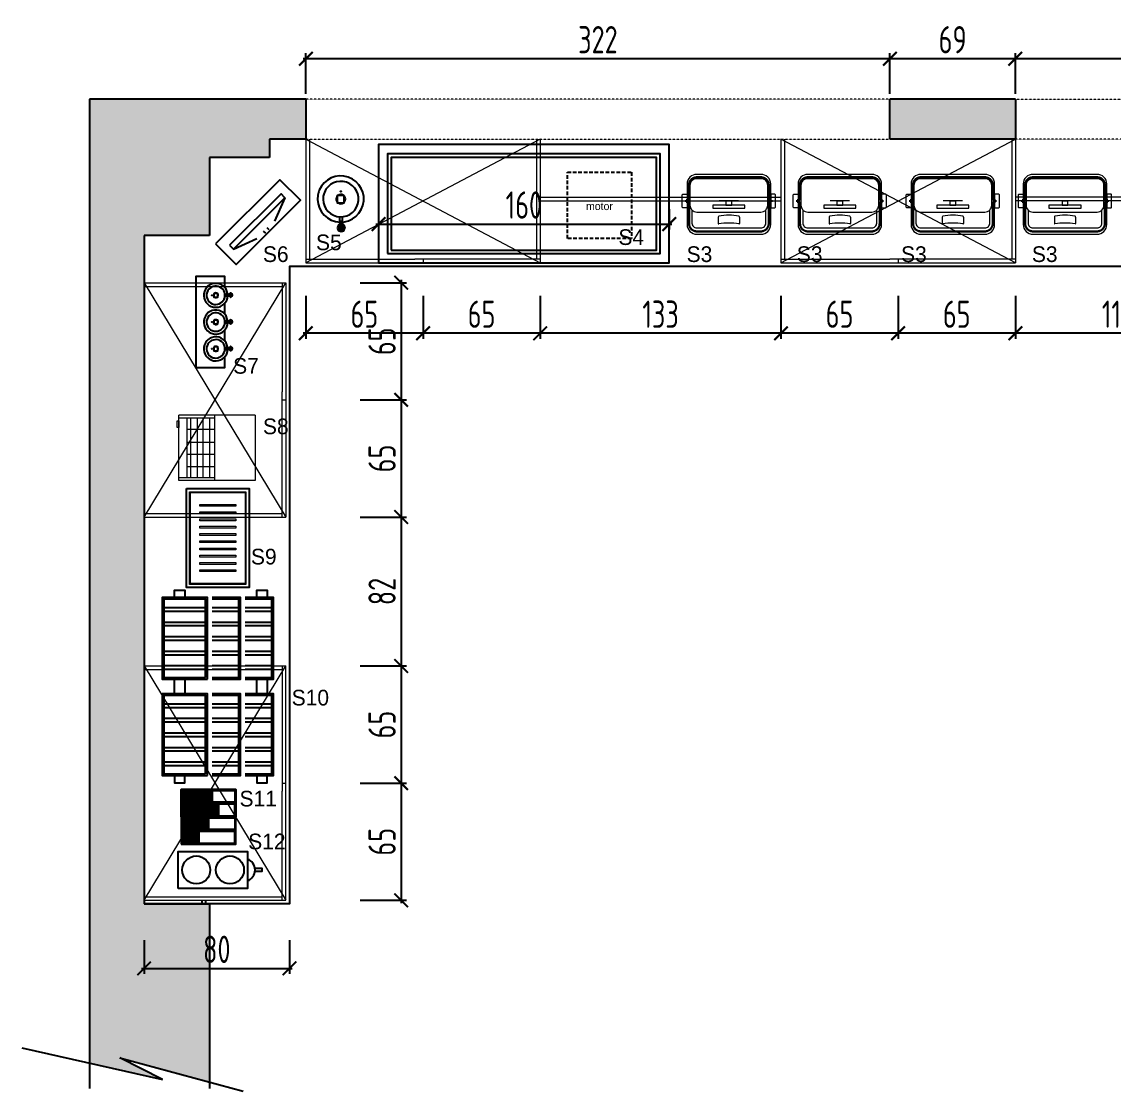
# Model space of a CAD drawing. Header units: centimetres. Extents: x 2422 to 5799, y 5405 to 11713.
# Drawn here: x 2425 to 3025, y 5405 to 5993 of the extents above; entities that cross this region are included whole.
import ezdxf
from ezdxf.enums import TextEntityAlignment as Align

# ---------------------------------------------------------------- set-up
doc = ezdxf.new("R2010")
doc.units = ezdxf.units.CM
doc.header["$MEASUREMENT"] = 0
for name, pattern in [('DASHED', [0.75, 0.5, -0.25]), ('DUZ', [0]), ('HIDDEN2', [4.7625, 3.175, -1.5875])]:
    doc.linetypes.add(name, pattern=pattern)
for name, color, linetype, lineweight in [('0 CE EQUP', 7, 'Continuous', 18), ('0 MC 2D', 7, 'Continuous', 18), ('FURNITURE (3RDF)', 43, 'Continuous', 20), ('ozgun_duvar', 251, 'DUZ', 9), ('TRS-ACK-KAPI-AHS', 40, 'Continuous', 18)]:
    doc.layers.add(name, color=color, linetype=linetype, lineweight=lineweight)
for name, color, linetype in [('0 CE GRANITE', 152, 'Continuous'), ('A EKİPMAN', 142, 'Continuous'), ('A KESİT CEPHE', 7, 'Continuous'), ('A METAL', 9, 'Continuous'), ('S2000-002 Çizgi', 7, 'Continuous')]:
    doc.layers.add(name, color=color, linetype=linetype)
doc.styles.add('TAKSİM', font='GOTHIC.TTF', dxfattribs={"height": 20})
doc.styles.add('yazı_kck_50', font='isocpeur.ttf', dxfattribs={"width": 0.7, "height": 15})
doc.dimstyles.new('olcu_50_ic', dxfattribs={"dimtxt": 15, "dimasz": 7.5, "dimexe": 3, "dimexo": 3, "dimgap": 3, "dimtad": 1, "dimdec": 0, "dimzin": 0, "dimdsep": 46, "dimtxsty": 'yazı_kck_50', "dimblk": 'ARCHTICK', "dimcen": 3, "dimdle": 1.5, "dimclrd": 256, "dimclre": 256, "dimclrt": 256, "dimadec": 0, "dimazin": 0, "dimtfac": 1, "dimtdec": 0, "dimtofl": 0, "dimtmove": 0, "dimatfit": 3, "dimldrblk": 'ARCHTICK', "dimfxl": 20, "dimtolj": 1, "dimtzin": 0, "dimarcsym": 0})
pattern_1 = [(0, (5039.28215, 1710.983626), (0.0125, 0.025), [0, -0.025])]

# ---------------------------------------------------------------- blocks, each defined once
blk = doc.blocks.new('_ArchTick')
at = {"color": 0, "linetype": 'ByBlock', "const_width": 0.15}
blk.add_lwpolyline([(-0.5, -0.5), (0.5, 0.5)], dxfattribs=at)
blk = doc.blocks.new('*D3')
at = {"lineweight": -2, "transparency": 16777216}
for p, q in [((3122.06, 5973.09), (2970.06, 5973.09)), ((2971.56, 5953.81), (2971.56, 5976.09)), ((3120.56, 5953.81), (3120.56, 5976.09))]:
    blk.add_line(p, q, dxfattribs=at)
at = {"layer": 'Defpoints', "color": 0, "transparency": 16777216}
for p in [(2971.56, 5973.09), (2971.56, 5950.81), (3120.56, 5950.81)]:
    blk.add_point(p, dxfattribs=at)
at = {"lineweight": -2, "transparency": 16777216, "xscale": 7.5, "yscale": 7.5, "zscale": 7.5, "rotation": 180}
blk.add_blockref('_ArchTick', (2971.56, 5973.09), dxfattribs=at)
at = {"lineweight": -2, "transparency": 16777216, "xscale": 7.5, "yscale": 7.5, "zscale": 7.5}
blk.add_blockref('_ArchTick', (3120.56, 5973.09), dxfattribs=at)
at = {"transparency": 16777216, "insert": (3046.06, 5983.59), "char_height": 15, "attachment_point": 5, "style": 'yazı_kck_50'}
blk.add_mtext('\\A1;149', dxfattribs=at)
blk = doc.blocks.new('*D4')
at = {"lineweight": -2, "transparency": 16777216}
for p, q in [((2973.06, 5973.09), (2901.06, 5973.09)), ((2902.56, 5953.81), (2902.56, 5976.09)), ((2971.56, 5953.81), (2971.56, 5976.09))]:
    blk.add_line(p, q, dxfattribs=at)
at = {"layer": 'Defpoints', "color": 0, "transparency": 16777216}
for p in [(2902.56, 5973.09), (2902.56, 5950.81), (2971.56, 5950.81)]:
    blk.add_point(p, dxfattribs=at)
at = {"lineweight": -2, "transparency": 16777216, "xscale": 7.5, "yscale": 7.5, "zscale": 7.5, "rotation": 180}
blk.add_blockref('_ArchTick', (2902.56, 5973.09), dxfattribs=at)
at = {"lineweight": -2, "transparency": 16777216, "xscale": 7.5, "yscale": 7.5, "zscale": 7.5}
blk.add_blockref('_ArchTick', (2971.56, 5973.09), dxfattribs=at)
at = {"transparency": 16777216, "insert": (2937.06, 5983.59), "char_height": 15, "attachment_point": 5, "style": 'yazı_kck_50'}
blk.add_mtext('\\A1;69', dxfattribs=at)
blk = doc.blocks.new('*D5')
at = {"lineweight": -2, "transparency": 16777216}
for p, q in [((2904.06, 5973.09), (2579.56, 5973.09)), ((2581.06, 5953.81), (2581.06, 5976.09)), ((2902.56, 5953.81), (2902.56, 5976.09))]:
    blk.add_line(p, q, dxfattribs=at)
at = {"layer": 'Defpoints', "color": 0, "transparency": 16777216}
for p in [(2581.06, 5973.09), (2581.06, 5950.81), (2902.56, 5950.81)]:
    blk.add_point(p, dxfattribs=at)
at = {"lineweight": -2, "transparency": 16777216, "xscale": 7.5, "yscale": 7.5, "zscale": 7.5, "rotation": 180}
blk.add_blockref('_ArchTick', (2581.06, 5973.09), dxfattribs=at)
at = {"lineweight": -2, "transparency": 16777216, "xscale": 7.5, "yscale": 7.5, "zscale": 7.5}
blk.add_blockref('_ArchTick', (2902.56, 5973.09), dxfattribs=at)
at = {"transparency": 16777216, "insert": (2741.81, 5983.59), "char_height": 15, "attachment_point": 5, "style": 'yazı_kck_50'}
blk.add_mtext('\\A1;322', dxfattribs=at)
blk = doc.blocks.new('*D7')
at = {"lineweight": -2, "transparency": 16777216}
for p, q in [((2492.06, 5487.92), (2492.06, 5469.32)), ((2572.06, 5487.92), (2572.06, 5469.32)), ((2490.56, 5472.32), (2573.56, 5472.32))]:
    blk.add_line(p, q, dxfattribs=at)
at = {"layer": 'Defpoints', "color": 0, "transparency": 16777216}
for p in [(2492.06, 5490.92), (2572.06, 5490.92), (2572.06, 5472.32)]:
    blk.add_point(p, dxfattribs=at)
at = {"lineweight": -2, "transparency": 16777216, "xscale": 7.5, "yscale": 7.5, "zscale": 7.5, "rotation": 180}
blk.add_blockref('_ArchTick', (2492.06, 5472.32), dxfattribs=at)
at = {"lineweight": -2, "transparency": 16777216, "xscale": 7.5, "yscale": 7.5, "zscale": 7.5}
blk.add_blockref('_ArchTick', (2572.06, 5472.32), dxfattribs=at)
at = {"transparency": 16777216, "insert": (2532.06, 5482.82), "char_height": 15, "attachment_point": 5, "style": 'yazı_kck_50'}
blk.add_mtext('\\A1;80', dxfattribs=at)
blk = doc.blocks.new('*D9')
at = {"lineweight": -2, "transparency": 16777216}
for p, q in [((2971.56, 5842.56), (2971.56, 5818.97)), ((3082.56, 5842.56), (3082.56, 5818.97)), ((3084.06, 5821.97), (2970.06, 5821.97))]:
    blk.add_line(p, q, dxfattribs=at)
at = {"layer": 'Defpoints', "color": 0, "transparency": 16777216}
for p in [(2971.56, 5845.56), (3082.56, 5845.56), (2971.56, 5821.97)]:
    blk.add_point(p, dxfattribs=at)
at = {"lineweight": -2, "transparency": 16777216, "xscale": 7.5, "yscale": 7.5, "zscale": 7.5, "rotation": 180}
blk.add_blockref('_ArchTick', (2971.56, 5821.97), dxfattribs=at)
at = {"lineweight": -2, "transparency": 16777216, "xscale": 7.5, "yscale": 7.5, "zscale": 7.5}
blk.add_blockref('_ArchTick', (3082.56, 5821.97), dxfattribs=at)
at = {"transparency": 16777216, "insert": (3027.06, 5832.47), "char_height": 15, "attachment_point": 5, "style": 'yazı_kck_50'}
blk.add_mtext('\\A1;111', dxfattribs=at)
blk = doc.blocks.new('*D10')
at = {"lineweight": -2, "transparency": 16777216}
for p, q in [((2907.06, 5842.56), (2907.06, 5818.97)), ((2971.56, 5842.56), (2971.56, 5818.97)), ((2973.06, 5821.97), (2905.56, 5821.97))]:
    blk.add_line(p, q, dxfattribs=at)
at = {"layer": 'Defpoints', "color": 0, "transparency": 16777216}
for p in [(2907.06, 5845.56), (2971.56, 5845.56), (2907.06, 5821.97)]:
    blk.add_point(p, dxfattribs=at)
at = {"lineweight": -2, "transparency": 16777216, "xscale": 7.5, "yscale": 7.5, "zscale": 7.5, "rotation": 180}
blk.add_blockref('_ArchTick', (2907.06, 5821.97), dxfattribs=at)
at = {"lineweight": -2, "transparency": 16777216, "xscale": 7.5, "yscale": 7.5, "zscale": 7.5}
blk.add_blockref('_ArchTick', (2971.56, 5821.97), dxfattribs=at)
at = {"transparency": 16777216, "insert": (2939.31, 5832.47), "char_height": 15, "attachment_point": 5, "style": 'yazı_kck_50'}
blk.add_mtext('\\A1;65', dxfattribs=at)
blk = doc.blocks.new('*D11')
at = {"lineweight": -2, "transparency": 16777216}
for p, q in [((2842.56, 5842.56), (2842.56, 5818.97)), ((2907.06, 5842.56), (2907.06, 5818.97)), ((2908.56, 5821.97), (2841.06, 5821.97))]:
    blk.add_line(p, q, dxfattribs=at)
at = {"layer": 'Defpoints', "color": 0, "transparency": 16777216}
for p in [(2842.56, 5845.56), (2907.06, 5845.56), (2842.56, 5821.97)]:
    blk.add_point(p, dxfattribs=at)
at = {"lineweight": -2, "transparency": 16777216, "xscale": 7.5, "yscale": 7.5, "zscale": 7.5, "rotation": 180}
blk.add_blockref('_ArchTick', (2842.56, 5821.97), dxfattribs=at)
at = {"lineweight": -2, "transparency": 16777216, "xscale": 7.5, "yscale": 7.5, "zscale": 7.5}
blk.add_blockref('_ArchTick', (2907.06, 5821.97), dxfattribs=at)
at = {"transparency": 16777216, "insert": (2874.81, 5832.47), "char_height": 15, "attachment_point": 5, "style": 'yazı_kck_50'}
blk.add_mtext('\\A1;65', dxfattribs=at)
blk = doc.blocks.new('*D12')
at = {"lineweight": -2, "transparency": 16777216}
for p, q in [((2710.06, 5842.56), (2710.06, 5818.97)), ((2842.56, 5842.56), (2842.56, 5818.97)), ((2844.06, 5821.97), (2708.56, 5821.97))]:
    blk.add_line(p, q, dxfattribs=at)
at = {"layer": 'Defpoints', "color": 0, "transparency": 16777216}
for p in [(2710.06, 5845.56), (2842.56, 5845.56), (2710.06, 5821.97)]:
    blk.add_point(p, dxfattribs=at)
at = {"lineweight": -2, "transparency": 16777216, "xscale": 7.5, "yscale": 7.5, "zscale": 7.5, "rotation": 180}
blk.add_blockref('_ArchTick', (2710.06, 5821.97), dxfattribs=at)
at = {"lineweight": -2, "transparency": 16777216, "xscale": 7.5, "yscale": 7.5, "zscale": 7.5}
blk.add_blockref('_ArchTick', (2842.56, 5821.97), dxfattribs=at)
at = {"transparency": 16777216, "insert": (2776.31, 5832.47), "char_height": 15, "attachment_point": 5, "style": 'yazı_kck_50'}
blk.add_mtext('\\A1;133', dxfattribs=at)
blk = doc.blocks.new('*D13')
at = {"lineweight": -2, "transparency": 16777216}
for p, q in [((2645.56, 5842.56), (2645.56, 5818.97)), ((2710.06, 5842.56), (2710.06, 5818.97)), ((2711.56, 5821.97), (2644.06, 5821.97))]:
    blk.add_line(p, q, dxfattribs=at)
at = {"layer": 'Defpoints', "color": 0, "transparency": 16777216}
for p in [(2645.56, 5845.56), (2710.06, 5845.56), (2645.56, 5821.97)]:
    blk.add_point(p, dxfattribs=at)
at = {"lineweight": -2, "transparency": 16777216, "xscale": 7.5, "yscale": 7.5, "zscale": 7.5, "rotation": 180}
blk.add_blockref('_ArchTick', (2645.56, 5821.97), dxfattribs=at)
at = {"lineweight": -2, "transparency": 16777216, "xscale": 7.5, "yscale": 7.5, "zscale": 7.5}
blk.add_blockref('_ArchTick', (2710.06, 5821.97), dxfattribs=at)
at = {"transparency": 16777216, "insert": (2677.81, 5832.47), "char_height": 15, "attachment_point": 5, "style": 'yazı_kck_50'}
blk.add_mtext('\\A1;65', dxfattribs=at)
blk = doc.blocks.new('*D14')
at = {"lineweight": -2, "transparency": 16777216}
for p, q in [((2581.06, 5842.56), (2581.06, 5818.97)), ((2645.56, 5842.56), (2645.56, 5818.97)), ((2647.06, 5821.97), (2579.56, 5821.97))]:
    blk.add_line(p, q, dxfattribs=at)
at = {"layer": 'Defpoints', "color": 0, "transparency": 16777216}
for p in [(2581.06, 5845.56), (2645.56, 5845.56), (2581.06, 5821.97)]:
    blk.add_point(p, dxfattribs=at)
at = {"lineweight": -2, "transparency": 16777216, "xscale": 7.5, "yscale": 7.5, "zscale": 7.5, "rotation": 180}
blk.add_blockref('_ArchTick', (2581.06, 5821.97), dxfattribs=at)
at = {"lineweight": -2, "transparency": 16777216, "xscale": 7.5, "yscale": 7.5, "zscale": 7.5}
blk.add_blockref('_ArchTick', (2645.56, 5821.97), dxfattribs=at)
at = {"transparency": 16777216, "insert": (2613.31, 5832.47), "char_height": 15, "attachment_point": 5, "style": 'yazı_kck_50'}
blk.add_mtext('\\A1;65', dxfattribs=at)
blk = doc.blocks.new('*D15')
at = {"lineweight": -2, "transparency": 16777216}
for p, q in [((2633.53, 5851.31), (2633.53, 5783.81)), ((2610.93, 5849.81), (2636.53, 5849.81)), ((2610.93, 5785.31), (2636.53, 5785.31))]:
    blk.add_line(p, q, dxfattribs=at)
at = {"layer": 'Defpoints', "color": 0, "transparency": 16777216}
for p in [(2607.93, 5849.81), (2607.93, 5785.31), (2633.53, 5785.31)]:
    blk.add_point(p, dxfattribs=at)
at = {"lineweight": -2, "transparency": 16777216, "xscale": 7.5, "yscale": 7.5, "zscale": 7.5}
for p, rotation in [((2633.53, 5849.81), 90), ((2633.53, 5785.31), 270)]:
    blk.add_blockref('_ArchTick', p, dxfattribs=dict(at, rotation=rotation))
at = {"transparency": 16777216, "insert": (2623.03, 5817.56), "char_height": 15, "attachment_point": 5, "rotation": 90, "style": 'yazı_kck_50'}
blk.add_mtext('\\A1;65', dxfattribs=at)
blk = doc.blocks.new('*D16')
at = {"lineweight": -2, "transparency": 16777216}
for p, q in [((2610.93, 5785.31), (2636.53, 5785.31)), ((2633.53, 5786.81), (2633.53, 5719.31)), ((2610.93, 5720.81), (2636.53, 5720.81))]:
    blk.add_line(p, q, dxfattribs=at)
at = {"layer": 'Defpoints', "color": 0, "transparency": 16777216}
for p in [(2607.93, 5785.31), (2607.93, 5720.81), (2633.53, 5720.81)]:
    blk.add_point(p, dxfattribs=at)
at = {"lineweight": -2, "transparency": 16777216, "xscale": 7.5, "yscale": 7.5, "zscale": 7.5}
for p, rotation in [((2633.53, 5785.31), 90), ((2633.53, 5720.81), 270)]:
    blk.add_blockref('_ArchTick', p, dxfattribs=dict(at, rotation=rotation))
at = {"transparency": 16777216, "insert": (2623.03, 5753.06), "char_height": 15, "attachment_point": 5, "rotation": 90, "style": 'yazı_kck_50'}
blk.add_mtext('\\A1;65', dxfattribs=at)
blk = doc.blocks.new('*D17')
at = {"lineweight": -2, "transparency": 16777216}
for p, q in [((2610.93, 5720.81), (2636.53, 5720.81)), ((2633.53, 5722.31), (2633.53, 5637.31)), ((2610.93, 5638.81), (2636.53, 5638.81))]:
    blk.add_line(p, q, dxfattribs=at)
at = {"layer": 'Defpoints', "color": 0, "transparency": 16777216}
for p in [(2607.93, 5720.81), (2607.93, 5638.81), (2633.53, 5638.81)]:
    blk.add_point(p, dxfattribs=at)
at = {"lineweight": -2, "transparency": 16777216, "xscale": 7.5, "yscale": 7.5, "zscale": 7.5}
for p, rotation in [((2633.53, 5720.81), 90), ((2633.53, 5638.81), 270)]:
    blk.add_blockref('_ArchTick', p, dxfattribs=dict(at, rotation=rotation))
at = {"transparency": 16777216, "insert": (2623.03, 5679.81), "char_height": 15, "attachment_point": 5, "rotation": 90, "style": 'yazı_kck_50'}
blk.add_mtext('\\A1;82', dxfattribs=at)
blk = doc.blocks.new('*D18')
at = {"lineweight": -2, "transparency": 16777216}
for p, q in [((2633.53, 5640.31), (2633.53, 5572.81)), ((2610.93, 5638.81), (2636.53, 5638.81)), ((2610.93, 5574.31), (2636.53, 5574.31))]:
    blk.add_line(p, q, dxfattribs=at)
at = {"layer": 'Defpoints', "color": 0, "transparency": 16777216}
for p in [(2607.93, 5638.81), (2607.93, 5574.31), (2633.53, 5574.31)]:
    blk.add_point(p, dxfattribs=at)
at = {"lineweight": -2, "transparency": 16777216, "xscale": 7.5, "yscale": 7.5, "zscale": 7.5}
for p, rotation in [((2633.53, 5638.81), 90), ((2633.53, 5574.31), 270)]:
    blk.add_blockref('_ArchTick', p, dxfattribs=dict(at, rotation=rotation))
at = {"transparency": 16777216, "insert": (2623.03, 5606.56), "char_height": 15, "attachment_point": 5, "rotation": 90, "style": 'yazı_kck_50'}
blk.add_mtext('\\A1;65', dxfattribs=at)
blk = doc.blocks.new('*D19')
at = {"lineweight": -2, "transparency": 16777216}
for p, q in [((2610.93, 5574.31), (2636.53, 5574.31)), ((2633.53, 5575.81), (2633.53, 5508.31)), ((2610.93, 5509.81), (2636.53, 5509.81))]:
    blk.add_line(p, q, dxfattribs=at)
at = {"layer": 'Defpoints', "color": 0, "transparency": 16777216}
for p in [(2607.93, 5574.31), (2607.93, 5509.81), (2633.53, 5509.81)]:
    blk.add_point(p, dxfattribs=at)
at = {"lineweight": -2, "transparency": 16777216, "xscale": 7.5, "yscale": 7.5, "zscale": 7.5}
for p, rotation in [((2633.53, 5574.31), 90), ((2633.53, 5509.81), 270)]:
    blk.add_blockref('_ArchTick', p, dxfattribs=dict(at, rotation=rotation))
at = {"transparency": 16777216, "insert": (2623.03, 5542.06), "char_height": 15, "attachment_point": 5, "rotation": 90, "style": 'yazı_kck_50'}
blk.add_mtext('\\A1;65', dxfattribs=at)
blk = doc.blocks.new('A$C7EA84F34')
at = {"layer": '0 CE EQUP'}
for p, q in [((26.22, 23.48), (26.22, 27.07)), ((37.93, 23.48), (37.93, 27.07)), ((26.72, 14.65), (37.42, 14.65))]:
    blk.add_line(p, q, dxfattribs=at)
for points in [[(14.42, 0), (49.72, 0, 0.4173), (55.07, 5.27), (55.07, 27.65, 0.414214), (49.72, 33), (14.42, 33, 0.414214), (9.07, 27.65), (9.07, 5.27, 0.4173)], [(6.93, 10.9), (9.07, 10.9), (9.07, 18.39), (6.93, 18.39, 0.414214), (6.4, 17.86), (6.4, 11.44, 0.414214)], [(53.47, 16.98, 0.414214), (49.72, 20.73), (14.42, 20.73, 0.414214), (10.68, 16.98), (10.68, 6.07, 0.418629), (14.42, 2.41), (49.72, 2.41, 0.418629), (53.47, 6.07)], [(57.21, 10.9), (55.07, 10.9), (55.07, 18.39), (57.21, 18.39, -0.414214), (57.75, 17.86), (57.75, 11.44, -0.414214)]]:
    blk.add_lwpolyline(points, format="xyb", close=True, dxfattribs=at)
blk.add_lwpolyline([(52.4, 19.6), (52.4, 26.85, 0.414214), (49.72, 29.52), (14.42, 29.52, 0.414214), (11.75, 26.85), (11.75, 19.6)], format="xyb", dxfattribs=at)
for points in [[(23.25, 16.98), (40.9, 16.98), (40.9, 18.59), (23.25, 18.59)], [(30.47, 14.84), (33.68, 14.84), (33.68, 16.98), (30.47, 16.98)]]:
    blk.add_lwpolyline(points, close=True, dxfattribs=at)
for centre, radius, start, end in [((26.46, 27.07), 0.244, 79.9953, 180), ((32.07, 58.89), 32.07, 259.9953, 280.0047), ((37.69, 27.07), 0.244, 0, 100.0047), ((26.62, 23.48), 0.407, 180, 255.98869), ((32.07, 45.33), 22.92, 255.98869, 284.01131), ((37.53, 23.48), 0.407, 284.01131, 0)]:
    blk.add_arc(centre, radius, start, end, dxfattribs=at)
at = {"layer": '0 CE GRANITE', "linetype": 'HIDDEN2', "lineweight": 30, "ltscale": 33}
blk.add_lwpolyline([(54, 15.07), (55.61, 15.07), (55.61, 14.22), (54, 14.22), (54, 5.8, -0.418075), (49.72, 1.61), (14.42, 1.61, -0.418075), (10.14, 5.8), (10.14, 14.22), (8.54, 14.22), (8.54, 15.07), (10.14, 15.07), (10.14, 27.12, -0.414214), (14.42, 31.4), (49.72, 31.4, -0.414214), (54, 27.12)], format="xyb", close=True, dxfattribs=at)
blk = doc.blocks.new('*D40')
at = {"lineweight": -2, "transparency": 16777216}
for p, q in [((2621.06, 5890.31), (2621.06, 5879.06)), ((2781.06, 5890.31), (2781.06, 5879.06)), ((2619.56, 5882.06), (2782.56, 5882.06))]:
    blk.add_line(p, q, dxfattribs=at)
at = {"layer": 'Defpoints', "color": 0, "transparency": 16777216}
for p in [(2621.06, 5893.31), (2781.06, 5893.31), (2781.06, 5882.06)]:
    blk.add_point(p, dxfattribs=at)
at = {"lineweight": -2, "transparency": 16777216, "xscale": 7.5, "yscale": 7.5, "zscale": 7.5, "rotation": 180}
blk.add_blockref('_ArchTick', (2621.06, 5882.06), dxfattribs=at)
at = {"lineweight": -2, "transparency": 16777216, "xscale": 7.5, "yscale": 7.5, "zscale": 7.5}
blk.add_blockref('_ArchTick', (2781.06, 5882.06), dxfattribs=at)
at = {"transparency": 16777216, "insert": (2701.06, 5892.56), "char_height": 15, "attachment_point": 5, "style": 'yazı_kck_50'}
blk.add_mtext('\\A1;160', dxfattribs=at)
blk = doc.blocks.new('A$C70432997')
at = {"layer": 'A EKİPMAN', "color": 0}
for points in [[(25.32, 10.55, 18.612891), (24.57, 7.93, 0.053726)], [(15.21, 13.34, 3.731726), (14.48, 10.92, 0.267973)]]:
    blk.add_lwpolyline(points, format="xyb", close=True, dxfattribs=at)
for points in [[(14.48, 29.08), (10.56, 29.02)], [(14.49, 28.14), (10.57, 28.08)], [(13.63, 29.08), (13.2, 29.8), (12.51, 29.79), (11.8, 29.78), (11.38, 29.04)], [(13.65, 28.12), (13.24, 27.38), (12.55, 27.37), (11.83, 27.36), (11.4, 28.09)], [(11.75, 25.84), (11.73, 25.81)], [(11.73, 25.82), (11.75, 24.47), (11.77, 22.87)], [(11.74, 25.74), (13.41, 25.76)], [(11.74, 25.67), (13.41, 25.69)], [(11.92, 26.66), (11.92, 26.22)], [(13.16, 26.29), (13.16, 26.67)], [(13.41, 25.8), (13.41, 25.81)], [(13.45, 22.97), (13.43, 24.48), (13.41, 25.8)]]:
    blk.add_lwpolyline(points, dxfattribs=at)
for points in [[(12.12, 27.34), (12.28, 26.76, 0.899073), (12.77, 26.79), (12.91, 27.35)], [(22.37, 11.07, 18.612891), (21.79, 9.06, 0.053726), (22.37, 11.07, 0.053726)]]:
    blk.add_lwpolyline(points, format="xyb", dxfattribs=at)
blk.add_lwpolyline([(10.87, 10.82), (14.76, 10.87), (14.7, 14.85), (10.81, 14.8)], close=True, dxfattribs=at)
for centre, radius in [((12.58, 25.69), 0.836), ((13.07, 25.5), 0.0551), ((12.73, 8.55), 0.163)]:
    blk.add_circle(centre, radius, dxfattribs=at)
for centre, radius, start, end in [((12.52, 28.58), 2.02, 14.10754, 167.53179), ((11.06, 28.55), 0.66, 134.89004, 225.92379), ((12.52, 28.58), 2.02, 194.44677, 347.19255), ((13.98, 28.61), 0.66, 314.89004, 45.92379)]:
    blk.add_arc(centre, radius, start, end, dxfattribs=at)
blk = doc.blocks.new('A$C0D6F3CC0')
for points in [[(16, 44.09), (16, 50), (0, 50), (0, 0), (16, 0), (16, 5.91)], [(16, 29.35), (16, 35.38)], [(16, 14.62), (16, 20.65)]]:
    blk.add_lwpolyline(points)
at = {"layer": 'A KESİT CEPHE', "color": 0, "lineweight": 13, "ltscale": 100, "xscale": 0.5194737586334544, "yscale": 0.5194737586334544, "zscale": 0.5194737586334544, "rotation": 270}
for p in [(4.38, 46.36), (4.38, 31.63), (4.38, 16.89)]:
    blk.add_blockref('A$C70432997', p, dxfattribs=at)
blk = doc.blocks.new('A$C58644B21')
for p, q in [((8.97, 45), (13.96, 31.84)), ((13.53, 26.36), (15.13, 26.36)), ((8.97, 5), (13.96, 18.16)), ((13.53, 23.64), (15.13, 23.64))]:
    blk.add_line(p, q)
for points in [[(0, 0), (16, 0), (16, 50), (0, 50)], [(5.97, 5), (8.97, 5), (8.97, 45), (5.97, 45)]]:
    blk.add_lwpolyline(points, close=True)
blk = doc.blocks.new('A$C2DFB2A81')
for p, q in [((1, 96.61), (24, 96.61)), ((27.59, 96.61), (42.22, 96.61)), ((45.8, 96.61), (60.43, 96.61)), ((1, 94.61), (24, 94.61)), ((27.59, 94.61), (42.22, 94.61)), ((45.8, 94.61), (60.43, 94.61)), ((1, 88.61), (24, 88.61)), ((1, 86.61), (24, 86.61)), ((27.59, 88.61), (42.22, 88.61)), ((27.59, 86.61), (42.22, 86.61)), ((45.8, 88.61), (60.43, 88.61)), ((45.8, 86.61), (60.43, 86.61)), ((1, 80.61), (24, 80.61)), ((1, 78.61), (24, 78.61)), ((27.59, 80.61), (42.22, 80.61)), ((27.59, 78.61), (42.22, 78.61)), ((45.8, 80.61), (60.43, 80.61)), ((45.8, 78.61), (60.43, 78.61)), ((1, 72.61), (24, 72.61)), ((27.59, 72.61), (42.22, 72.61)), ((45.8, 72.61), (60.43, 72.61)), ((1, 70.61), (24, 70.61)), ((27.59, 70.61), (42.22, 70.61)), ((45.8, 70.61), (60.43, 70.61)), ((1, 64.61), (24, 64.61)), ((1, 62.61), (24, 62.61)), ((27.59, 64.61), (42.22, 64.61)), ((27.59, 62.61), (42.22, 62.61)), ((45.8, 64.61), (60.43, 64.61)), ((45.8, 62.61), (60.43, 62.61)), ((1, 43.61), (24, 43.61)), ((27.59, 43.61), (42.22, 43.61)), ((45.8, 43.61), (60.43, 43.61)), ((1, 41.61), (24, 41.61)), ((27.59, 41.61), (42.22, 41.61)), ((45.8, 41.61), (60.43, 41.61)), ((1, 35.61), (24, 35.61)), ((1, 33.61), (24, 33.61)), ((27.59, 35.61), (42.22, 35.61)), ((27.59, 33.61), (42.22, 33.61)), ((45.8, 35.61), (60.43, 35.61)), ((45.8, 33.61), (60.43, 33.61)), ((1, 27.61), (24, 27.61)), ((1, 25.61), (24, 25.61)), ((27.59, 27.61), (42.22, 27.61)), ((27.59, 25.61), (42.22, 25.61)), ((45.8, 27.61), (60.43, 27.61)), ((45.8, 25.61), (60.43, 25.61)), ((1, 19.61), (24, 19.61)), ((27.59, 19.61), (42.22, 19.61)), ((45.8, 19.61), (60.43, 19.61)), ((1, 17.61), (24, 17.61)), ((27.59, 17.61), (42.22, 17.61)), ((45.8, 17.61), (60.43, 17.61)), ((1, 11.61), (24, 11.61)), ((1, 9.61), (24, 9.61)), ((27.59, 11.61), (42.22, 11.61)), ((27.59, 9.61), (42.22, 9.61)), ((45.8, 11.61), (60.43, 11.61)), ((45.8, 9.61), (60.43, 9.61))]:
    blk.add_line(p, q)
for points in [[(12.5, 102.11), (6.83, 102.11), (6.83, 106.22), (12.5, 106.22)], [(57.9, 102.11), (52.23, 102.11), (52.23, 106.22), (57.9, 106.22)], [(25, 57.11), (25, 102.11), (0, 102.11), (0, 57.11)], [(24, 58.11), (24, 101.11), (1, 101.11), (1, 58.11)], [(12.5, 49.11), (6.83, 49.11), (6.83, 57.11), (12.5, 57.11)], [(57.9, 49.11), (52.23, 49.11), (52.23, 57.11), (57.9, 57.11)], [(25, 4.11), (25, 49.11), (0, 49.11), (0, 4.11)], [(24, 5.11), (24, 48.11), (1, 48.11), (1, 5.11)], [(12.5, 4.11), (6.83, 4.11), (6.83, 0), (12.5, 0)], [(57.9, 4.11), (52.23, 4.11), (52.23, 0), (57.9, 0)]]:
    blk.add_lwpolyline(points, close=True)
for points in [[(27.59, 57.11), (43.22, 57.11), (43.22, 102.11), (27.59, 102.11)], [(27.59, 58.11), (42.22, 58.11), (42.22, 101.11), (27.59, 101.11)], [(45.8, 57.11), (61.43, 57.11), (61.43, 102.11), (45.8, 102.11)], [(45.8, 58.11), (60.43, 58.11), (60.43, 101.11), (45.8, 101.11)], [(27.59, 4.11), (43.22, 4.11), (43.22, 49.11), (27.59, 49.11)], [(27.59, 5.11), (42.22, 5.11), (42.22, 48.11), (27.59, 48.11)], [(45.8, 4.11), (61.43, 4.11), (61.43, 49.11), (45.8, 49.11)], [(45.8, 5.11), (60.43, 5.11), (60.43, 48.11), (45.8, 48.11)]]:
    blk.add_lwpolyline(points)
blk = doc.blocks.new('EKMEK KIZ.KON.MAK.')
at = {"layer": '0 CE EQUP'}
for p, q in [((36, 0), (0, 0)), ((0, 0), (0, -42)), ((36, 0), (36, -42)), ((0, -22.25), (36, -22.25)), ((1.47, -22.25), (1.47, -42)), ((7.72, -37.66), (7.72, -22.25)), ((14.51, -37.66), (14.51, -22.25)), ((21.12, -37.66), (21.12, -22.25)), ((28.29, -37.66), (28.29, -22.25)), ((34.53, -42), (34.53, -22.25)), ((34.53, -25.19), (1.47, -25.19)), ((34.53, -28.86), (1.47, -28.86)), ((34.53, -31.98), (1.47, -31.98)), ((34.53, -35.65), (1.47, -35.65)), ((0, -42), (36, -42)), ((34.53, -37.66), (1.47, -37.66)), ((33, -42), (29.32, -42)), ((29.32, -42), (29.32, -42.99)), ((33, -42.99), (33, -42)), ((29.32, -42.99), (33, -42.99))]:
    blk.add_line(p, q, dxfattribs=at)
blk = doc.blocks.new('EKMEK KESME TAHTASI')
at = {"layer": '0 MC 2D'}
for points in [[(1.75, 1.75), (32.75, 1.75), (32.75, 52.75), (1.75, 52.75)], [(2.25, 2.25), (32.25, 2.25), (32.25, 52.25), (2.25, 52.25)], [(7.28, 45.73), (7.28, 44.72), (27.26, 44.72), (27.26, 45.73)], [(7.28, 41.74), (7.28, 40.73), (27.26, 40.73), (27.26, 41.74)], [(7.28, 37.75), (7.28, 36.74), (27.26, 36.74), (27.26, 37.75)], [(7.28, 33.77), (7.28, 32.75), (27.26, 32.75), (27.26, 33.77)], [(7.28, 29.78), (7.28, 28.76), (27.26, 28.76), (27.26, 29.78)], [(7.28, 25.79), (7.28, 24.77), (27.26, 24.77), (27.26, 25.79)], [(7.28, 21.75), (7.28, 20.73), (27.26, 20.73), (27.26, 21.75)], [(7.28, 17.76), (7.28, 16.75), (27.26, 16.75), (27.26, 17.76)], [(7.28, 13.77), (7.28, 12.76), (27.26, 12.76), (27.26, 13.77)], [(7.28, 9.78), (7.28, 8.77), (27.26, 8.77), (27.26, 9.78)]]:
    blk.add_lwpolyline(points, close=True, dxfattribs=at)
at = {"layer": 'A METAL'}
for points in [[(0, 0), (34.5, 0), (34.5, 54.5), (0, 54.5)], [(2, 2), (32.5, 2), (32.5, 52.5), (2, 52.5)]]:
    blk.add_lwpolyline(points, close=True, dxfattribs=at)
blk = doc.blocks.new('A$C3DDB3116')
at = {"layer": 'S2000-002 Çizgi'}
blk.add_lwpolyline([(0, 45.94), (20.5, 45.94), (20.5, 7.94), (0, 7.94), (0, 45.94)], dxfattribs=at)
blk.add_lwpolyline([(9.32, 3.72), (11.18, 3.72), (11.18, 0), (9.32, 0)], close=True, dxfattribs=at)
for centre in [(10.25, 36.07), (10.25, 17.5)]:
    blk.add_circle(centre, 7.7, dxfattribs=at)
blk.add_arc((10.25, 10.08), 6.37, 199.63449, 340.36551, dxfattribs=at)
blk = doc.blocks.new('A$C673E5D3E')
for points in [[(0, 0), (30, 0), (30, 30), (0, 30)], [(30, 15), (0, 15), (0, 30), (30, 30)], [(0, 30), (30, 30), (30, 22.5), (0, 22.5)], [(0.5, 29.5), (29.5, 29.5), (29.5, 23), (0.5, 23)], [(0.87, 29.15), (1.4, 29.15), (1.4, 23.56), (0.87, 23.56)], [(1.55, 29.15), (2.09, 29.15), (2.09, 23.56), (1.55, 23.56)], [(2.23, 29.15), (2.77, 29.15), (2.77, 23.56), (2.23, 23.56)], [(2.92, 29.15), (3.45, 29.15), (3.45, 23.56), (2.92, 23.56)], [(3.6, 29.15), (4.13, 29.15), (4.13, 23.56), (3.6, 23.56)], [(4.28, 29.15), (4.81, 29.15), (4.81, 23.56), (4.28, 23.56)], [(4.96, 29.15), (5.49, 29.15), (5.49, 23.56), (4.96, 23.56)], [(5.64, 29.15), (6.17, 29.15), (6.17, 23.56), (5.64, 23.56)], [(6.32, 29.15), (6.85, 29.15), (6.85, 23.56), (6.32, 23.56)], [(7, 29.15), (7.54, 29.15), (7.54, 23.56), (7, 23.56)], [(7.68, 29.15), (8.22, 29.15), (8.22, 23.56), (7.68, 23.56)], [(8.37, 29.15), (8.9, 29.15), (8.9, 23.56), (8.37, 23.56)], [(9.05, 29.15), (9.58, 29.15), (9.58, 23.56), (9.05, 23.56)], [(9.73, 29.15), (10.26, 29.15), (10.26, 23.56), (9.73, 23.56)], [(10.41, 29.15), (10.94, 29.15), (10.94, 23.56), (10.41, 23.56)], [(11.09, 29.15), (11.62, 29.15), (11.62, 23.56), (11.09, 23.56)], [(11.77, 29.15), (12.3, 29.15), (12.3, 23.56), (11.77, 23.56)], [(12.45, 29.15), (12.98, 29.15), (12.98, 23.56), (12.45, 23.56)], [(13.13, 29.15), (13.67, 29.15), (13.67, 23.56), (13.13, 23.56)], [(13.82, 29.15), (14.35, 29.15), (14.35, 23.56), (13.82, 23.56)], [(14.5, 29.15), (15.03, 29.15), (15.03, 23.56), (14.5, 23.56)], [(15.18, 29.15), (15.71, 29.15), (15.71, 23.56), (15.18, 23.56)], [(15.86, 29.15), (16.39, 29.15), (16.39, 23.56), (15.86, 23.56)], [(16.54, 29.15), (17.07, 29.15), (17.07, 23.56), (16.54, 23.56)], [(0.5, 15.5), (29.5, 15.5), (29.5, 22), (0.5, 22)], [(0.87, 21.65), (1.4, 21.65), (1.4, 16.06), (0.87, 16.06)], [(1.55, 21.65), (2.09, 21.65), (2.09, 16.06), (1.55, 16.06)], [(2.23, 21.65), (2.77, 21.65), (2.77, 16.06), (2.23, 16.06)], [(2.92, 21.65), (3.45, 21.65), (3.45, 16.06), (2.92, 16.06)], [(3.6, 21.65), (4.13, 21.65), (4.13, 16.06), (3.6, 16.06)], [(4.28, 21.65), (4.81, 21.65), (4.81, 16.06), (4.28, 16.06)], [(4.96, 21.65), (5.49, 21.65), (5.49, 16.06), (4.96, 16.06)], [(5.64, 21.65), (6.17, 21.65), (6.17, 16.06), (5.64, 16.06)], [(6.32, 21.65), (6.85, 21.65), (6.85, 16.06), (6.32, 16.06)], [(7, 21.65), (7.54, 21.65), (7.54, 16.06), (7, 16.06)], [(7.68, 21.65), (8.22, 21.65), (8.22, 16.06), (7.68, 16.06)], [(8.37, 21.65), (8.9, 21.65), (8.9, 16.06), (8.37, 16.06)], [(9.05, 21.65), (9.58, 21.65), (9.58, 16.06), (9.05, 16.06)], [(9.73, 21.65), (10.26, 21.65), (10.26, 16.06), (9.73, 16.06)], [(10.41, 21.65), (10.94, 21.65), (10.94, 16.06), (10.41, 16.06)], [(11.09, 21.65), (11.62, 21.65), (11.62, 16.06), (11.09, 16.06)], [(11.77, 21.65), (12.3, 21.65), (12.3, 16.06), (11.77, 16.06)], [(12.45, 21.65), (12.98, 21.65), (12.98, 16.06), (12.45, 16.06)], [(13.13, 21.65), (13.67, 21.65), (13.67, 16.06), (13.13, 16.06)], [(13.82, 21.65), (14.35, 21.65), (14.35, 16.06), (13.82, 16.06)], [(14.5, 21.65), (15.03, 21.65), (15.03, 16.06), (14.5, 16.06)], [(15.18, 21.65), (15.71, 21.65), (15.71, 16.06), (15.18, 16.06)], [(15.86, 21.65), (16.39, 21.65), (16.39, 16.06), (15.86, 16.06)], [(16.54, 21.65), (17.07, 21.65), (17.07, 16.06), (16.54, 16.06)], [(17.22, 21.65), (17.75, 21.65), (17.75, 16.06), (17.22, 16.06)], [(17.9, 21.65), (18.43, 21.65), (18.43, 16.06), (17.9, 16.06)], [(18.58, 21.65), (19.12, 21.65), (19.12, 16.06), (18.58, 16.06)], [(19.26, 21.65), (19.8, 21.65), (19.8, 16.06), (19.26, 16.06)], [(19.95, 21.65), (20.48, 21.65), (20.48, 16.06), (19.95, 16.06)], [(0.5, 14.5), (29.5, 14.5), (29.5, 8), (0.5, 8)], [(0.87, 14.15), (1.4, 14.15), (1.4, 8.56), (0.87, 8.56)], [(1.55, 14.15), (2.09, 14.15), (2.09, 8.56), (1.55, 8.56)], [(2.23, 14.15), (2.77, 14.15), (2.77, 8.56), (2.23, 8.56)], [(2.92, 14.15), (3.45, 14.15), (3.45, 8.56), (2.92, 8.56)], [(3.6, 14.15), (4.13, 14.15), (4.13, 8.56), (3.6, 8.56)], [(4.28, 14.15), (4.81, 14.15), (4.81, 8.56), (4.28, 8.56)], [(4.96, 14.15), (5.49, 14.15), (5.49, 8.56), (4.96, 8.56)], [(5.64, 14.15), (6.17, 14.15), (6.17, 8.56), (5.64, 8.56)], [(6.32, 14.15), (6.85, 14.15), (6.85, 8.56), (6.32, 8.56)], [(7, 14.15), (7.54, 14.15), (7.54, 8.56), (7, 8.56)], [(7.68, 14.15), (8.22, 14.15), (8.22, 8.56), (7.68, 8.56)], [(8.37, 14.15), (8.9, 14.15), (8.9, 8.56), (8.37, 8.56)], [(9.05, 14.15), (9.58, 14.15), (9.58, 8.56), (9.05, 8.56)], [(9.73, 14.15), (10.26, 14.15), (10.26, 8.56), (9.73, 8.56)], [(10.41, 14.15), (10.94, 14.15), (10.94, 8.56), (10.41, 8.56)], [(11.09, 14.15), (11.62, 14.15), (11.62, 8.56), (11.09, 8.56)], [(11.77, 14.15), (12.3, 14.15), (12.3, 8.56), (11.77, 8.56)], [(12.45, 14.15), (12.98, 14.15), (12.98, 8.56), (12.45, 8.56)], [(13.13, 14.15), (13.67, 14.15), (13.67, 8.56), (13.13, 8.56)], [(13.82, 14.15), (14.35, 14.15), (14.35, 8.56), (13.82, 8.56)], [(14.5, 14.15), (15.03, 14.15), (15.03, 8.56), (14.5, 8.56)], [(0, 0), (30, 0), (30, 7.5), (0, 7.5)], [(0.5, 0.5), (29.5, 0.5), (29.5, 7), (0.5, 7)], [(0.87, 6.65), (1.4, 6.65), (1.4, 1.06), (0.87, 1.06)], [(1.55, 6.65), (2.09, 6.65), (2.09, 1.06), (1.55, 1.06)], [(2.23, 6.65), (2.77, 6.65), (2.77, 1.06), (2.23, 1.06)], [(2.92, 6.65), (3.45, 6.65), (3.45, 1.06), (2.92, 1.06)], [(3.6, 6.65), (4.13, 6.65), (4.13, 1.06), (3.6, 1.06)], [(4.28, 6.65), (4.81, 6.65), (4.81, 1.06), (4.28, 1.06)], [(4.96, 6.65), (5.49, 6.65), (5.49, 1.06), (4.96, 1.06)], [(5.64, 6.65), (6.17, 6.65), (6.17, 1.06), (5.64, 1.06)], [(6.32, 6.65), (6.85, 6.65), (6.85, 1.06), (6.32, 1.06)], [(7, 6.65), (7.54, 6.65), (7.54, 1.06), (7, 1.06)], [(7.68, 6.65), (8.22, 6.65), (8.22, 1.06), (7.68, 1.06)], [(8.37, 6.65), (8.9, 6.65), (8.9, 1.06), (8.37, 1.06)], [(9.05, 6.65), (9.58, 6.65), (9.58, 1.06), (9.05, 1.06)]]:
    blk.add_lwpolyline(points, close=True)

msp = doc.modelspace()

# ---------------------------------------------------------------- hatches: boundary and pattern name
at = {"layer": 'ozgun_duvar'}
h = msp.add_hatch(dxfattribs=at)
h.set_pattern_fill('DOTS', color=256, scale=0.4, style=0)
h.set_pattern_definition(pattern_1)
h.paths.add_polyline_path([(2462.06, 5420.23), (2502.19, 5411.16), (2478.71, 5423.18), (2528.06, 5409.77), (2528.06, 5507.81), (2492.06, 5507.81), (2492.06, 5875.81), (2528.06, 5875.81), (2528.06, 5918.81), (2561.06, 5918.81), (2561.06, 5928.81), (2581.06, 5928.81), (2581.06, 5950.81), (2462.06, 5950.81)])
h.paths.add_polyline_path([(2520.96, 5465.57), (2543.16, 5465.57), (2543.16, 5501.57), (2520.96, 5501.57)], flags=24)
h = msp.add_hatch(dxfattribs=at)
h.set_pattern_fill('DOTS', color=256, scale=0.4, style=0)
h.set_pattern_definition(pattern_1)
h.paths.add_polyline_path([(2971.56, 5928.81), (2971.56, 5950.81), (2902.56, 5950.81), (2902.56, 5928.81)])

# ---------------------------------------------------------------- linework, layer by layer
for p, q in [((2581.06, 5950.81), (2462.06, 5950.81)), ((2462.06, 5950.81), (2462.06, 5406.12)), ((2581.06, 5950.81), (2581.06, 5928.81)), ((2971.56, 5950.81), (2902.56, 5950.81)), ((2902.56, 5928.81), (2902.56, 5950.81)), ((2971.56, 5950.81), (2971.56, 5928.81)), ((2581.06, 5928.81), (2561.06, 5928.81)), ((2561.06, 5928.81), (2561.06, 5918.81)), ((2971.56, 5928.81), (2902.56, 5928.81)), ((2561.06, 5918.81), (2528.06, 5918.81)), ((2528.06, 5918.81), (2528.06, 5875.81)), ((2528.06, 5875.81), (2492.06, 5875.81)), ((2492.06, 5875.81), (2492.06, 5507.81)), ((2524.06, 5507.81), (2524.06, 5509.81)), ((2526.06, 5507.81), (2526.06, 5509.81)), ((2492.06, 5507.81), (2528.06, 5507.81)), ((2528.06, 5507.81), (2528.06, 5406.12)), ((2424.76, 5428.66), (2502.19, 5411.16)), ((2502.19, 5411.16), (2478.71, 5423.18)), ((2478.71, 5423.18), (2546.58, 5404.73))]:
    msp.add_line(p, q)
msp.add_lwpolyline([(3144.56, 5928.81), (3144.56, 5858.81), (2572.06, 5858.81), (2572.06, 5507.81), (2492.06, 5507.81)])
for points in [[(2621.06, 5860.81), (2781.06, 5860.81), (2781.06, 5925.81), (2621.06, 5925.81)], [(2626.06, 5865.81), (2776.06, 5865.81), (2776.06, 5920.81), (2626.06, 5920.81)], [(2628.06, 5867.81), (2774.06, 5867.81), (2774.06, 5918.81), (2628.06, 5918.81)]]:
    msp.add_lwpolyline(points, close=True)
at = {"linetype": 'DASHED', "ltscale": 4}
msp.add_lwpolyline([(2725.03, 5910.61), (2760.29, 5910.61), (2760.29, 5874.08), (2725.03, 5874.08)], close=True, dxfattribs=at)
at = {"layer": 'FURNITURE (3RDF)'}
for p, q in [((2581.06, 5928.81), (2581.06, 5860.81)), ((2581.06, 5928.81), (2710.06, 5860.81)), ((2710.06, 5928.81), (2581.06, 5860.81)), ((2583.06, 5928.81), (2583.06, 5862.81)), ((2708.06, 5928.81), (2708.06, 5862.81)), ((2710.06, 5928.81), (2710.06, 5860.81)), ((2842.56, 5928.81), (2842.56, 5860.81)), ((2971.56, 5860.81), (2842.56, 5928.81)), ((2842.56, 5860.81), (2971.56, 5928.81)), ((2844.56, 5928.81), (2844.56, 5862.81)), ((2969.56, 5928.81), (2969.56, 5862.81)), ((2971.56, 5928.81), (2971.56, 5860.81)), ((2710.06, 5896.81), (2842.56, 5896.81)), ((2710.06, 5894.81), (2842.56, 5894.81)), ((3082.56, 5896.81), (2971.56, 5896.81)), ((3082.56, 5894.81), (2971.56, 5894.81)), ((2581.06, 5862.81), (2641.06, 5862.81)), ((2710.06, 5862.81), (2641.06, 5862.81)), ((2645.56, 5862.81), (2645.56, 5860.81)), ((2645.56, 5862.81), (2645.56, 5860.81)), ((2842.56, 5862.81), (2902.56, 5862.81)), ((2971.56, 5862.81), (2902.56, 5862.81)), ((2907.06, 5862.81), (2907.06, 5860.81)), ((2907.06, 5862.81), (2907.06, 5860.81)), ((2581.06, 5860.81), (2710.06, 5860.81)), ((2842.56, 5860.81), (2971.56, 5860.81)), ((2492.06, 5849.81), (2570.06, 5849.81)), ((2492.06, 5849.81), (2570.06, 5720.81)), ((2492.06, 5720.81), (2570.06, 5849.81)), ((2492.06, 5847.81), (2568.06, 5847.81)), ((2568.06, 5849.81), (2568.06, 5789.81)), ((2570.06, 5849.81), (2570.06, 5720.81)), ((2568.06, 5720.81), (2568.06, 5789.81)), ((2568.06, 5785.31), (2570.06, 5785.31)), ((2568.06, 5785.31), (2570.06, 5785.31)), ((2492.06, 5722.81), (2568.06, 5722.81)), ((2492.06, 5720.81), (2570.06, 5720.81)), ((2492.06, 5638.81), (2570.06, 5638.81)), ((2492.06, 5509.81), (2570.06, 5638.81)), ((2492.06, 5638.81), (2570.06, 5509.81)), ((2492.06, 5636.81), (2568.06, 5636.81)), ((2568.06, 5638.81), (2568.06, 5569.81)), ((2570.06, 5509.81), (2570.06, 5638.81)), ((2568.06, 5574.31), (2570.06, 5574.31)), ((2568.06, 5574.31), (2570.06, 5574.31)), ((2568.06, 5509.81), (2568.06, 5569.81)), ((2492.06, 5511.81), (2568.06, 5511.81)), ((2492.06, 5509.81), (2570.06, 5509.81))]:
    msp.add_line(p, q, dxfattribs=at)
at = {"layer": 'TRS-ACK-KAPI-AHS', "linetype": 'DASHED', "ltscale": 0.1}
for p, q in [((2902.56, 5950.81), (2581.06, 5950.81)), ((2971.56, 5950.81), (3120.56, 5950.81)), ((2581.06, 5928.81), (2902.56, 5928.81)), ((3120.56, 5928.81), (2971.56, 5928.81))]:
    msp.add_line(p, q, dxfattribs=at)

# ---------------------------------------------------------------- block references
for name, p, rotation in [('A$C58644B21', (2531.39, 5871.12), 315), ('A$C7EA84F34', (2845.97, 5909.46), 180), ('A$C7EA84F34', (2907.03, 5909.46), 180), ('A$C7EA84F34', (2969.25, 5909.46), 180), ('A$C7EA84F34', (3030.96, 5909.46), 180)]:
    msp.add_blockref(name, p, dxfattribs=dict(rotation=rotation))
for name, p in [('A$C0D6F3CC0', (2520.48, 5803.14)), ('A$C2DFB2A81', (2501.92, 5574.4)), ('A$C673E5D3E', (2512.52, 5540.76))]:
    msp.add_blockref(name, p)
at = {"layer": '0 CE EQUP', "color": 0, "lineweight": -3, "ltscale": 0.5, "xscale": -1, "rotation": 270}
msp.add_blockref('EKMEK KIZ.KON.MAK.', (2553.19, 5740.83), dxfattribs=at)
at = {"layer": '0 MC 2D', "xscale": -1, "rotation": 180}
msp.add_blockref('EKMEK KESME TAHTASI', (2515.37, 5736.48), dxfattribs=at)
at = {"layer": 'A KESİT CEPHE', "color": 0, "lineweight": 13, "ltscale": 100, "rotation": 180}
msp.add_blockref('A$C70432997', (2613.06, 5908.6), dxfattribs=at)
at = {"layer": 'S2000-002 Çizgi', "rotation": 90}
msp.add_blockref('A$C3DDB3116', (2556.82, 5516.27), dxfattribs=at)

# ---------------------------------------------------------------- texts
at = {"style": 'TAKSİM'}
for s, height, p in [('motor', 4.32, (2742.68, 5889.79)), ('S5', 8.64, (2593.76, 5867.7)), ('S4', 8.64, (2760.17, 5870.58)), ('S6', 8.64, (2564.52, 5861.2)), ('S3', 8.64, (2797.71, 5861.2)), ('S3', 8.64, (2858.36, 5861.2)), ('S3', 8.64, (2915.75, 5861.2)), ('S3', 8.64, (2987.73, 5861.2)), ('S7', 8.64, (2548.13, 5799.71)), ('S8', 8.64, (2564.52, 5766.4)), ('S9', 8.64, (2557.92, 5694.7)), ('S10', 8.64, (2583.56, 5617.07)), ('S11', 8.64, (2554.85, 5561.46)), ('S12', 8.64, (2559.63, 5537.87))]:
    msp.add_text(s, height=height, dxfattribs=at).set_placement(p, align=Align.CENTER)

# ---------------------------------------------------------------- dimensions: what is measured, and where the dimension line sits
for base, p1, p2, picture, middle in [((2581.05649999, 5973.0850602), (2902.55649999, 5950.80896618), (2581.05649999, 5950.80896618), '*D5', (2741.80649999, 5983.5850602)), ((2902.56, 5973.09), (2971.56, 5950.81), (2902.56, 5950.81), '*D4', (2937.06, 5983.59)), ((2971.56, 5973.09), (3120.56, 5950.81), (2971.56, 5950.81), '*D3', (3046.06, 5983.59)), ((2581.05649999, 5821.96671722), (2645.55649999, 5845.55916624), (2581.05649999, 5845.55916624), '*D14', (2613.30649999, 5832.46671722)), ((2645.55649999, 5821.96671722), (2710.05649999, 5845.55916624), (2645.55649999, 5845.55916624), '*D13', (2677.80649999, 5832.46671722)), ((2710.05649999, 5821.96671722), (2842.55649999, 5845.55916624), (2710.05649999, 5845.55916624), '*D12', (2776.30649999, 5832.46671722)), ((2842.55649999, 5821.96671722), (2907.05649999, 5845.55916624), (2842.55649999, 5845.55916624), '*D11', (2874.80649999, 5832.46671722)), ((2907.05649999, 5821.96671722), (2971.55649999, 5845.55916624), (2907.05649999, 5845.55916624), '*D10', (2939.30649999, 5832.46671722)), ((2971.56, 5821.97), (3082.56, 5845.56), (2971.56, 5845.56), '*D9', (3027.06, 5832.47))]:
    dim = msp.add_linear_dim(base=base, p1=p1, p2=p2, dimstyle='olcu_50_ic', override={"dimtmove": 1})
    dim.commit()
    dim.dimension.update_dxf_attribs({"geometry": picture, "text_midpoint": middle})
for base, p1, p2, picture, middle in [((2781.06, 5882.06), (2621.06, 5893.31), (2781.06, 5893.31), '*D40', (2701.06, 5892.56)), ((2572.06, 5472.32), (2492.06, 5490.92), (2572.06, 5490.92), '*D7', (2532.06, 5482.82))]:
    dim = msp.add_linear_dim(base=base, p1=p1, p2=p2, dimstyle='olcu_50_ic')
    dim.commit()
    dim.dimension.update_dxf_attribs({"geometry": picture, "text_midpoint": middle})
dim = msp.add_linear_dim(base=(2633.5269323, 5785.30896618), p1=(2607.92818371, 5849.80896618), p2=(2607.92818371, 5785.30896618), angle=90, dimstyle='olcu_50_ic')
dim.commit()
dim.dimension.update_dxf_attribs({"geometry": '*D15', "text_midpoint": (2623.0269323, 5817.55896618)})
for base, p1, p2, picture, middle in [((2633.5269323, 5720.80896618), (2607.92818371, 5785.30896618), (2607.92818371, 5720.80896618), '*D16', (2623.0269323, 5753.05896618)), ((2633.53, 5638.81), (2607.93, 5720.81), (2607.93, 5638.81), '*D17', (2623.03, 5679.81)), ((2633.5269323, 5574.30896618), (2607.92818371, 5638.80896618), (2607.92818371, 5574.30896618), '*D18', (2623.0269323, 5606.55896618)), ((2633.5269323, 5509.80896618), (2607.92818371, 5574.30896618), (2607.92818371, 5509.80896618), '*D19', (2623.0269323, 5542.05896618))]:
    dim = msp.add_linear_dim(base=base, p1=p1, p2=p2, angle=90, dimstyle='olcu_50_ic', override={"dimtmove": 1})
    dim.commit()
    dim.dimension.update_dxf_attribs({"geometry": picture, "text_midpoint": middle})

doc.saveas('drawing.dxf')
